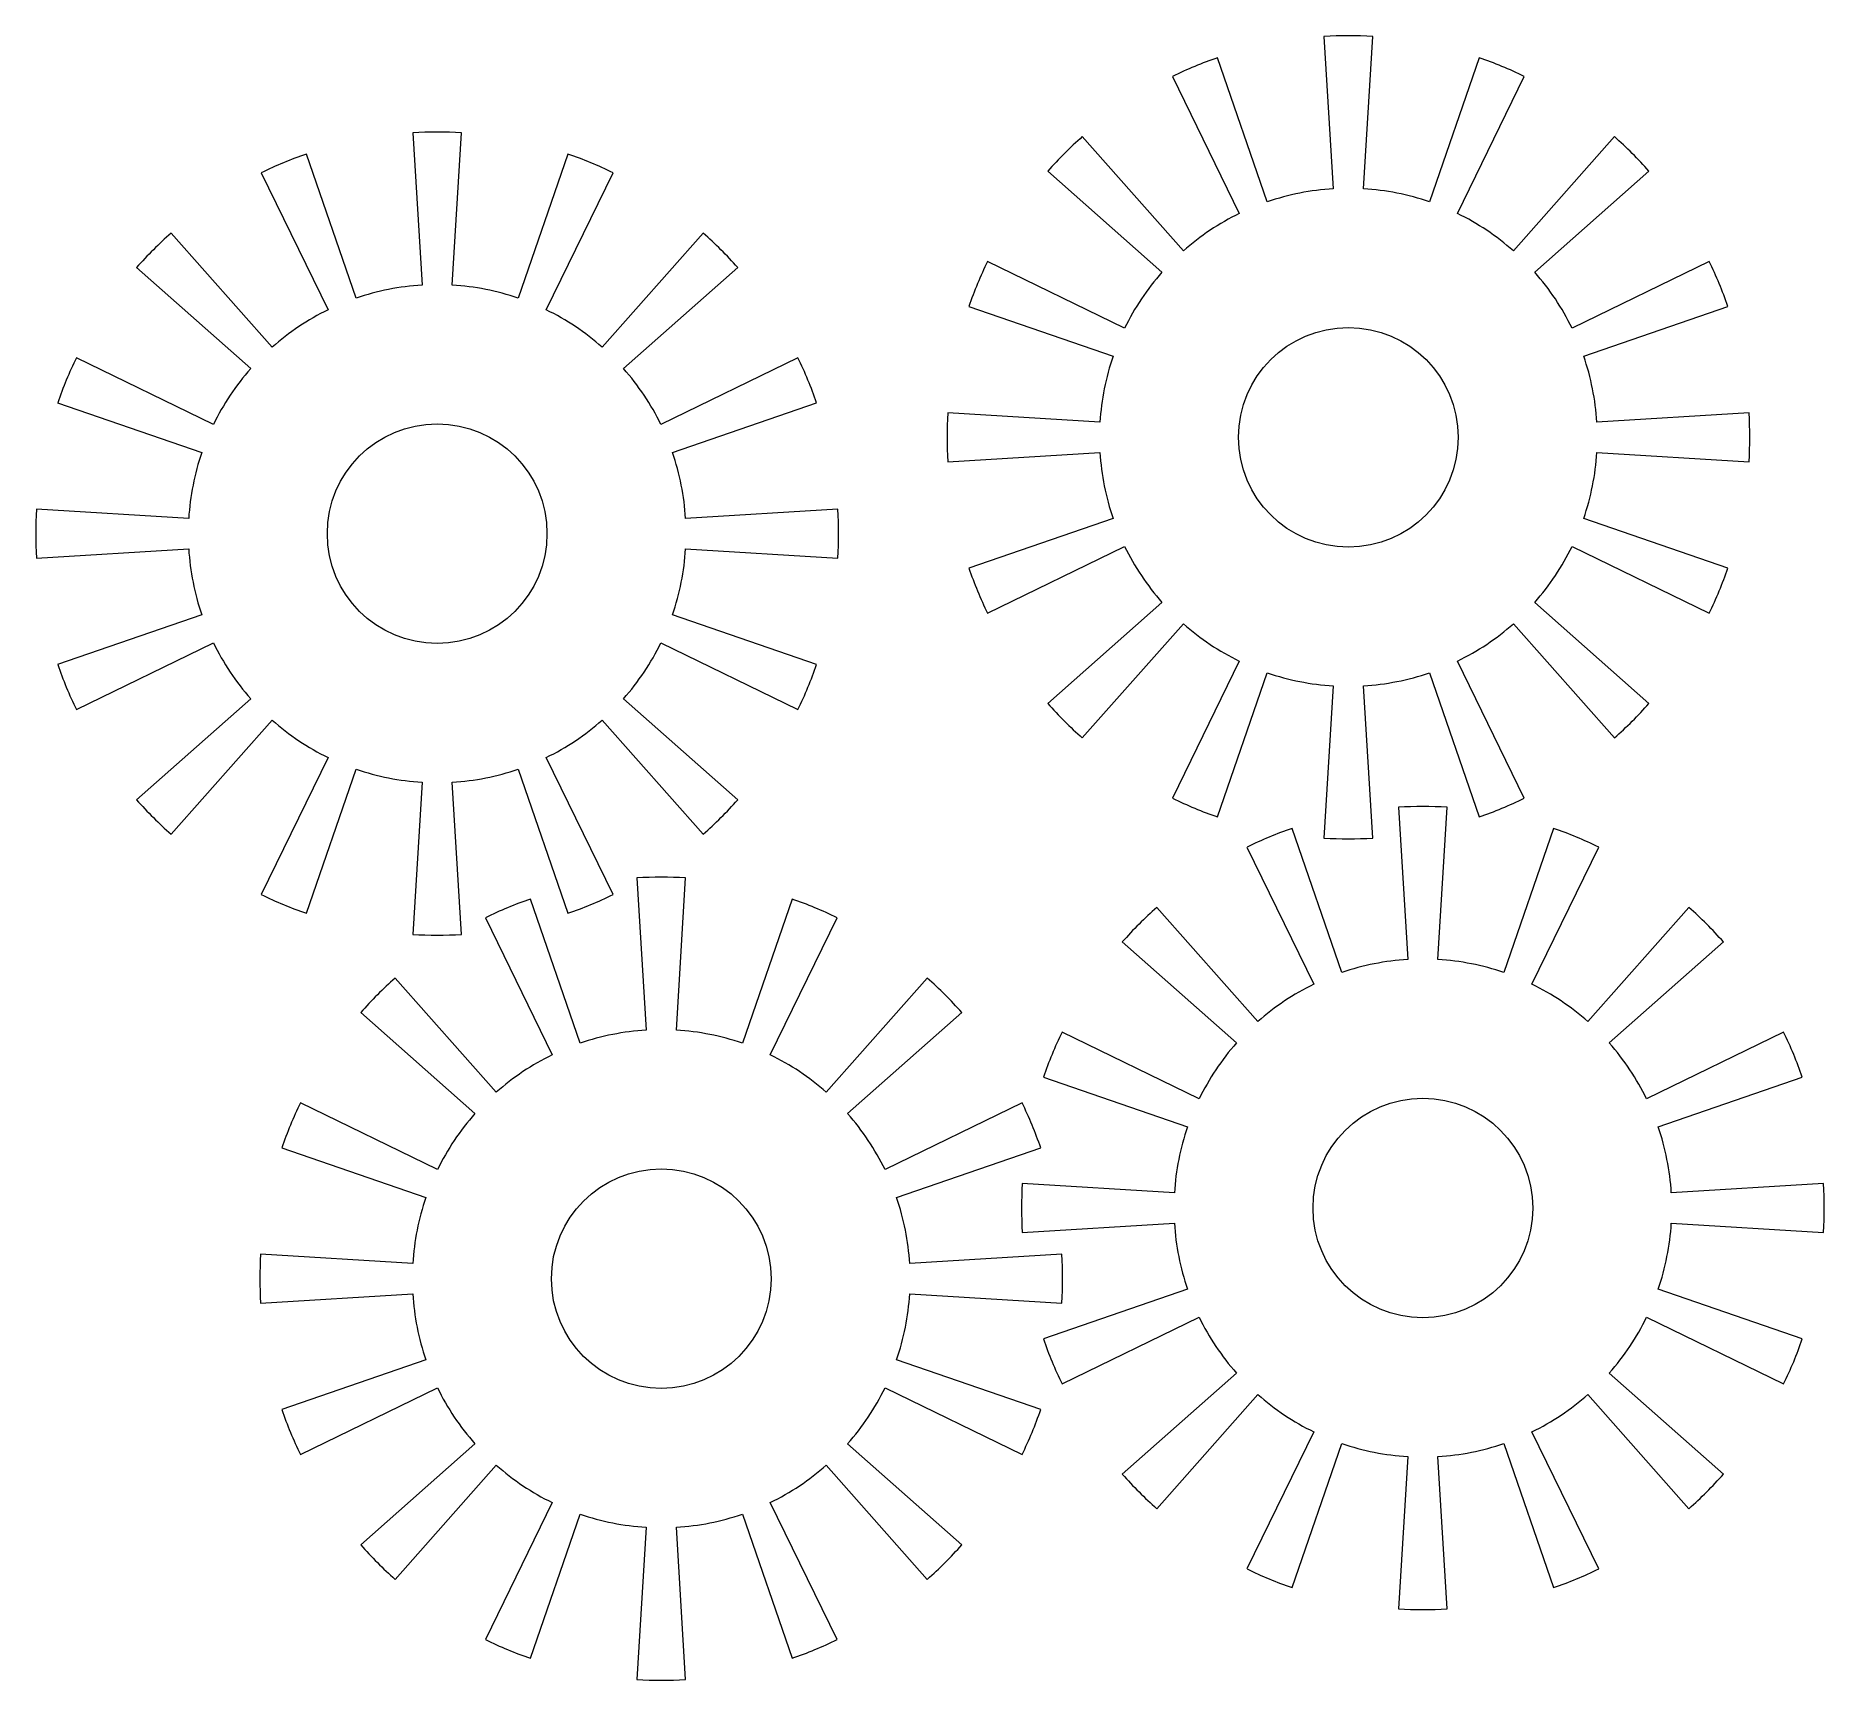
# Model space of a CAD drawing. Header units: inches. Extents: x -2.42 to 4.51, y -1.56 to 4.81.
import ezdxf

# ---------------------------------------------------------------- set-up
doc = ezdxf.new("R2010")
doc.units = ezdxf.units.IN
doc.header["$MEASUREMENT"] = 0

msp = doc.modelspace()

# ---------------------------------------------------------------- linework, layer by layer
at = {"color": 242, "linetype": 'Continuous', "lineweight": 15, "true_color": 0xcd2027}
for p, q in [((2.5679, 4.8112), (2.6038, 4.2216)), ((2.721, 4.2216), (2.7569, 4.8112)), ((2.3481, 4.1708), (2.1556, 4.7292)), ((3.1691, 4.7292), (2.9767, 4.1708)), ((1.981, 4.6569), (2.2398, 4.1259)), ((3.085, 4.1259), (3.3438, 4.6569)), ((-0.9628, 4.4381), (-0.9269, 3.8485)), ((-0.8097, 3.8485), (-0.7738, 4.4381)), ((2.0231, 3.9811), (1.6315, 4.4234)), ((3.6933, 4.4234), (3.3017, 3.9811)), ((-1.1826, 3.7976), (-1.3751, 4.3561)), ((-0.3616, 4.3561), (-0.554, 3.7976)), ((-1.5497, 4.2838), (-1.2909, 3.7527)), ((-0.4458, 3.7527), (-0.1869, 4.2838)), ((1.4979, 4.2897), (1.9402, 3.8982)), ((3.3846, 3.8982), (3.8269, 4.2897)), ((-1.5076, 3.6079), (-1.8992, 4.0502)), ((0.1625, 4.0502), (-0.229, 3.6079)), ((-2.0328, 3.9166), (-1.5905, 3.525)), ((-0.1461, 3.525), (0.2962, 3.9166)), ((1.7954, 3.6814), (1.2644, 3.9403)), ((4.0604, 3.9403), (3.5294, 3.6814)), ((1.192, 3.7656), (1.7505, 3.5732)), ((3.5743, 3.5732), (4.1327, 3.7656)), ((-1.7353, 3.3083), (-2.2663, 3.5671)), ((0.5297, 3.5671), (-0.0013, 3.3083)), ((-2.3387, 3.3925), (-1.7802, 3.2)), ((0.0436, 3.2), (0.602, 3.3925)), ((1.6997, 3.3175), (1.11, 3.3534)), ((4.2147, 3.3534), (3.6251, 3.3175)), ((1.11, 3.1644), (1.6997, 3.2003)), ((3.6251, 3.2003), (4.2147, 3.1644)), ((-1.831, 2.9443), (-2.4207, 2.9802)), ((0.684, 2.9802), (0.0944, 2.9443)), ((1.7505, 2.9446), (1.192, 2.7521)), ((4.1327, 2.7521), (3.5743, 2.9446)), ((-2.4207, 2.7912), (-1.831, 2.8271)), ((0.0944, 2.8271), (0.684, 2.7912)), ((1.2644, 2.5775), (1.7954, 2.8363)), ((3.5294, 2.8363), (4.0604, 2.5775)), ((-1.7802, 2.5715), (-2.3387, 2.379)), ((0.602, 2.379), (0.0436, 2.5715)), ((1.9402, 2.6196), (1.4979, 2.228)), ((3.8269, 2.228), (3.3846, 2.6196)), ((1.6315, 2.0944), (2.0231, 2.5367)), ((3.3017, 2.5367), (3.6933, 2.0944)), ((-2.2663, 2.2044), (-1.7353, 2.4632)), ((-0.0013, 2.4632), (0.5297, 2.2044)), ((2.2398, 2.3919), (1.981, 1.8609)), ((3.3438, 1.8609), (3.085, 2.3919)), ((2.1556, 1.7885), (2.3481, 2.347)), ((2.6038, 2.2962), (2.5679, 1.7065)), ((2.7569, 1.7065), (2.721, 2.2962)), ((2.9767, 2.347), (3.1691, 1.7885)), ((-1.5905, 2.2464), (-2.0328, 1.8549)), ((0.2962, 1.8549), (-0.1461, 2.2464)), ((-1.8992, 1.7212), (-1.5076, 2.1636)), ((-0.229, 2.1636), (0.1625, 1.7212)), ((-1.2909, 2.0187), (-1.5497, 1.4877)), ((-0.1869, 1.4877), (-0.4458, 2.0187)), ((-1.3751, 1.4154), (-1.1826, 1.9739)), ((-0.554, 1.9739), (-0.3616, 1.4154)), ((-0.9269, 1.923), (-0.9628, 1.3334)), ((-0.7738, 1.3334), (-0.8097, 1.923)), ((2.8565, 1.826), (2.8924, 1.2364)), ((3.0096, 1.2364), (3.0455, 1.826)), ((2.6367, 1.1855), (2.4442, 1.744)), ((3.4577, 1.744), (3.2652, 1.1855)), ((2.2696, 1.6717), (2.5284, 1.1407)), ((3.3735, 1.1407), (3.6323, 1.6717)), ((-0.0945, 1.5524), (-0.0586, 0.9627)), ((0.0586, 0.9627), (0.0945, 1.5524)), ((-0.3143, 0.9119), (-0.5068, 1.4703)), ((0.5068, 1.4703), (0.3143, 0.9119)), ((-0.6814, 1.398), (-0.4226, 0.867)), ((0.4226, 0.867), (0.6814, 1.398)), ((2.3117, 0.9959), (1.9201, 1.4382)), ((3.9818, 1.4382), (3.5903, 0.9959)), ((1.7865, 1.3045), (2.2288, 0.913)), ((3.6731, 0.913), (4.1155, 1.3045)), ((-0.6393, 0.7222), (-1.0309, 1.1645)), ((1.0309, 1.1645), (0.6393, 0.7222)), ((-1.1645, 1.0309), (-0.7222, 0.6393)), ((0.7222, 0.6393), (1.1645, 1.0309)), ((2.084, 0.6962), (1.5529, 0.955)), ((4.349, 0.955), (3.818, 0.6962)), ((1.4806, 0.7804), (2.0391, 0.5879)), ((3.8628, 0.5879), (4.4213, 0.7804)), ((-0.867, 0.4226), (-1.398, 0.6814)), ((1.398, 0.6814), (0.867, 0.4226)), ((-1.4703, 0.5068), (-0.9119, 0.3143)), ((0.9119, 0.3143), (1.4703, 0.5068)), ((1.9882, 0.3323), (1.3986, 0.3682)), ((4.5033, 0.3682), (3.9137, 0.3323)), ((1.3986, 0.1792), (1.9882, 0.2151)), ((3.9137, 0.2151), (4.5033, 0.1792)), ((-0.9627, 0.0586), (-1.5524, 0.0945)), ((1.5524, 0.0945), (0.9627, 0.0586)), ((-1.5524, -0.0945), (-0.9627, -0.0586)), ((0.9627, -0.0586), (1.5524, -0.0945)), ((2.0391, -0.0406), (1.4806, -0.2331)), ((4.4213, -0.2331), (3.8628, -0.0406)), ((1.5529, -0.4077), (2.084, -0.1489)), ((3.818, -0.1489), (4.349, -0.4077)), ((-0.9119, -0.3143), (-1.4703, -0.5068)), ((1.4703, -0.5068), (0.9119, -0.3143)), ((2.2288, -0.3656), (1.7865, -0.7572)), ((4.1155, -0.7572), (3.6731, -0.3656)), ((-1.398, -0.6814), (-0.867, -0.4226)), ((0.867, -0.4226), (1.398, -0.6814)), ((1.9201, -0.8908), (2.3117, -0.4485)), ((3.5903, -0.4485), (3.9818, -0.8908)), ((2.5284, -0.5933), (2.2696, -1.1244)), ((3.6323, -1.1244), (3.3735, -0.5933)), ((-0.7222, -0.6393), (-1.1645, -1.0309)), ((1.1645, -1.0309), (0.7222, -0.6393)), ((2.4442, -1.1967), (2.6367, -0.6382)), ((2.8924, -0.689), (2.8565, -1.2787)), ((3.0455, -1.2787), (3.0096, -0.689)), ((3.2652, -0.6382), (3.4577, -1.1967)), ((-1.0309, -1.1645), (-0.6393, -0.7222)), ((0.6393, -0.7222), (1.0309, -1.1645)), ((-0.4226, -0.867), (-0.6814, -1.398)), ((0.6814, -1.398), (0.4226, -0.867)), ((-0.5068, -1.4703), (-0.3143, -0.9119)), ((-0.0586, -0.9627), (-0.0945, -1.5524)), ((0.0945, -1.5524), (0.0586, -0.9627)), ((0.3143, -0.9119), (0.5068, -1.4703))]:
    msp.add_line(p, q, dxfattribs=at)
for centre in [(2.6624, 3.2589), (-0.8683, 2.8857), (2.951, 0.2737), (0, 0)]:
    msp.add_circle(centre, 0.4255, dxfattribs=at)
for centre, radius, start, end in [((2.6624, 3.2589), 1.5552, 86.51644, 93.48356), ((2.6624, 3.2589), 1.5552, 109.01644, 115.98356), ((2.6624, 3.2589), 1.5552, 64.01644, 70.98356), ((-0.8683, 2.8857), 1.5552, 86.51644, 93.48356), ((2.6624, 3.2589), 1.5552, 131.51644, 138.48356), ((2.6624, 3.2589), 1.5552, 41.51644, 48.48356), ((-0.8683, 2.8857), 1.5552, 109.01644, 115.98356), ((-0.8683, 2.8857), 1.5552, 64.01644, 70.98356), ((2.6624, 3.2589), 0.9645, 93.48356, 109.01644), ((2.6624, 3.2589), 0.9645, 70.98356, 86.51644), ((2.6624, 3.2589), 0.9645, 115.98356, 131.51644), ((2.6624, 3.2589), 0.9645, 48.48356, 64.01644), ((-0.8683, 2.8857), 1.5552, 131.51644, 138.48356), ((-0.8683, 2.8857), 1.5552, 41.51644, 48.48356), ((2.6624, 3.2589), 1.5552, 154.01644, 160.98356), ((2.6624, 3.2589), 0.9645, 138.48356, 154.01644), ((2.6624, 3.2589), 0.9645, 25.98356, 41.51644), ((2.6624, 3.2589), 1.5552, 19.01644, 25.98356), ((-0.8683, 2.8857), 0.9645, 93.48356, 109.01644), ((-0.8683, 2.8857), 0.9645, 70.98356, 86.51644), ((-0.8683, 2.8857), 0.9645, 115.98356, 131.51644), ((-0.8683, 2.8857), 0.9645, 48.48356, 64.01644), ((-0.8683, 2.8857), 1.5552, 154.01644, 160.98356), ((-0.8683, 2.8857), 1.5552, 19.01644, 25.98356), ((2.6624, 3.2589), 0.9645, 160.98356, 176.51644), ((2.6624, 3.2589), 0.9645, 3.48356, 19.01644), ((-0.8683, 2.8857), 0.9645, 138.48356, 154.01644), ((-0.8683, 2.8857), 0.9645, 25.98356, 41.51644), ((2.6624, 3.2589), 1.5552, 176.51644, 183.48356), ((2.6624, 3.2589), 1.5552, 356.51644, 3.48356), ((-0.8683, 2.8857), 0.9645, 160.98356, 176.51644), ((-0.8683, 2.8857), 0.9645, 3.48356, 19.01644), ((2.6624, 3.2589), 0.9645, 183.48356, 199.01644), ((2.6624, 3.2589), 0.9645, 340.98356, 356.51644), ((-0.8683, 2.8857), 1.5552, 176.51644, 183.48356), ((-0.8683, 2.8857), 1.5552, 356.51644, 3.48356), ((-0.8683, 2.8857), 0.9645, 183.48356, 199.01644), ((-0.8683, 2.8857), 0.9645, 340.98356, 356.51644), ((2.6624, 3.2589), 0.9645, 205.98356, 221.51644), ((2.6624, 3.2589), 0.9645, 318.48356, 334.01644), ((2.6624, 3.2589), 1.5552, 199.01644, 205.98356), ((2.6624, 3.2589), 1.5552, 334.01644, 340.98356), ((2.6624, 3.2589), 0.9645, 228.48356, 244.01644), ((2.6624, 3.2589), 0.9645, 295.98356, 311.51644), ((-0.8683, 2.8857), 0.9645, 205.98356, 221.51644), ((-0.8683, 2.8857), 0.9645, 318.48356, 334.01644), ((-0.8683, 2.8857), 1.5552, 199.01644, 205.98356), ((-0.8683, 2.8857), 1.5552, 334.01644, 340.98356), ((2.6624, 3.2589), 0.9645, 250.98356, 266.51644), ((2.6624, 3.2589), 0.9645, 273.48356, 289.01644), ((2.6624, 3.2589), 1.5552, 221.51644, 228.48356), ((2.6624, 3.2589), 1.5552, 311.51644, 318.48356), ((-0.8683, 2.8857), 0.9645, 228.48356, 244.01644), ((-0.8683, 2.8857), 0.9645, 295.98356, 311.51644), ((-0.8683, 2.8857), 0.9645, 250.98356, 266.51644), ((-0.8683, 2.8857), 0.9645, 273.48356, 289.01644), ((-0.8683, 2.8857), 1.5552, 221.51644, 228.48356), ((-0.8683, 2.8857), 1.5552, 311.51644, 318.48356), ((2.6624, 3.2589), 1.5552, 244.01644, 250.98356), ((2.951, 0.2737), 1.5552, 86.51644, 93.48356), ((2.6624, 3.2589), 1.5552, 289.01644, 295.98356), ((2.951, 0.2737), 1.5552, 109.01644, 115.98356), ((2.951, 0.2737), 1.5552, 64.01644, 70.98356), ((2.6624, 3.2589), 1.5552, 266.51644, 273.48356), ((0, 0), 1.5552, 86.51644, 93.48356), ((-0.8683, 2.8857), 1.5552, 244.01644, 250.98356), ((0, 0), 1.5552, 109.01644, 115.98356), ((-0.8683, 2.8857), 1.5552, 289.01644, 295.98356), ((0, 0), 1.5552, 64.01644, 70.98356), ((2.951, 0.2737), 1.5552, 131.51644, 138.48356), ((2.951, 0.2737), 1.5552, 41.51644, 48.48356), ((-0.8683, 2.8857), 1.5552, 266.51644, 273.48356), ((2.951, 0.2737), 0.9645, 93.48356, 109.01644), ((2.951, 0.2737), 0.9645, 70.98356, 86.51644), ((0, 0), 1.5552, 131.51644, 138.48356), ((0, 0), 1.5552, 41.51644, 48.48356), ((2.951, 0.2737), 0.9645, 115.98356, 131.51644), ((2.951, 0.2737), 0.9645, 48.48356, 64.01644), ((0, 0), 0.9645, 93.48356, 109.01644), ((0, 0), 0.9645, 70.98356, 86.51644), ((2.951, 0.2737), 1.5552, 154.01644, 160.98356), ((2.951, 0.2737), 0.9645, 138.48356, 154.01644), ((2.951, 0.2737), 0.9645, 25.98356, 41.51644), ((2.951, 0.2737), 1.5552, 19.01644, 25.98356), ((0, 0), 0.9645, 115.98356, 131.51644), ((0, 0), 0.9645, 48.48356, 64.01644), ((0, 0), 1.5552, 154.01644, 160.98356), ((0, 0), 0.9645, 138.48356, 154.01644), ((0, 0), 0.9645, 25.98356, 41.51644), ((0, 0), 1.5552, 19.01644, 25.98356), ((2.951, 0.2737), 0.9645, 160.98356, 176.51644), ((2.951, 0.2737), 0.9645, 3.48356, 19.01644), ((2.951, 0.2737), 1.5552, 176.51644, 183.48356), ((2.951, 0.2737), 1.5552, 356.51644, 3.48356), ((0, 0), 0.9645, 160.98356, 176.51644), ((0, 0), 0.9645, 3.48356, 19.01644), ((2.951, 0.2737), 0.9645, 183.48356, 199.01644), ((2.951, 0.2737), 0.9645, 340.98356, 356.51644), ((0, 0), 1.5552, 176.51644, 183.48356), ((0, 0), 1.5552, 356.51644, 3.48356), ((0, 0), 0.9645, 183.48356, 199.01644), ((0, 0), 0.9645, 340.98356, 356.51644), ((2.951, 0.2737), 0.9645, 205.98356, 221.51644), ((2.951, 0.2737), 0.9645, 318.48356, 334.01644), ((2.951, 0.2737), 1.5552, 199.01644, 205.98356), ((2.951, 0.2737), 1.5552, 334.01644, 340.98356), ((0, 0), 0.9645, 205.98356, 221.51644), ((0, 0), 0.9645, 318.48356, 334.01644), ((2.951, 0.2737), 0.9645, 228.48356, 244.01644), ((2.951, 0.2737), 0.9645, 295.98356, 311.51644), ((0, 0), 1.5552, 199.01644, 205.98356), ((0, 0), 1.5552, 334.01644, 340.98356), ((2.951, 0.2737), 0.9645, 250.98356, 266.51644), ((2.951, 0.2737), 0.9645, 273.48356, 289.01644), ((0, 0), 0.9645, 228.48356, 244.01644), ((0, 0), 0.9645, 295.98356, 311.51644), ((2.951, 0.2737), 1.5552, 221.51644, 228.48356), ((2.951, 0.2737), 1.5552, 311.51644, 318.48356), ((0, 0), 0.9645, 250.98356, 266.51644), ((0, 0), 0.9645, 273.48356, 289.01644), ((0, 0), 1.5552, 221.51644, 228.48356), ((0, 0), 1.5552, 311.51644, 318.48356), ((2.951, 0.2737), 1.5552, 244.01644, 250.98356), ((2.951, 0.2737), 1.5552, 289.01644, 295.98356), ((2.951, 0.2737), 1.5552, 266.51644, 273.48356), ((0, 0), 1.5552, 244.01644, 250.98356), ((0, 0), 1.5552, 289.01644, 295.98356), ((0, 0), 1.5552, 266.51644, 273.48356)]:
    msp.add_arc(centre, radius, start, end, dxfattribs=at)

doc.saveas('drawing.dxf')
